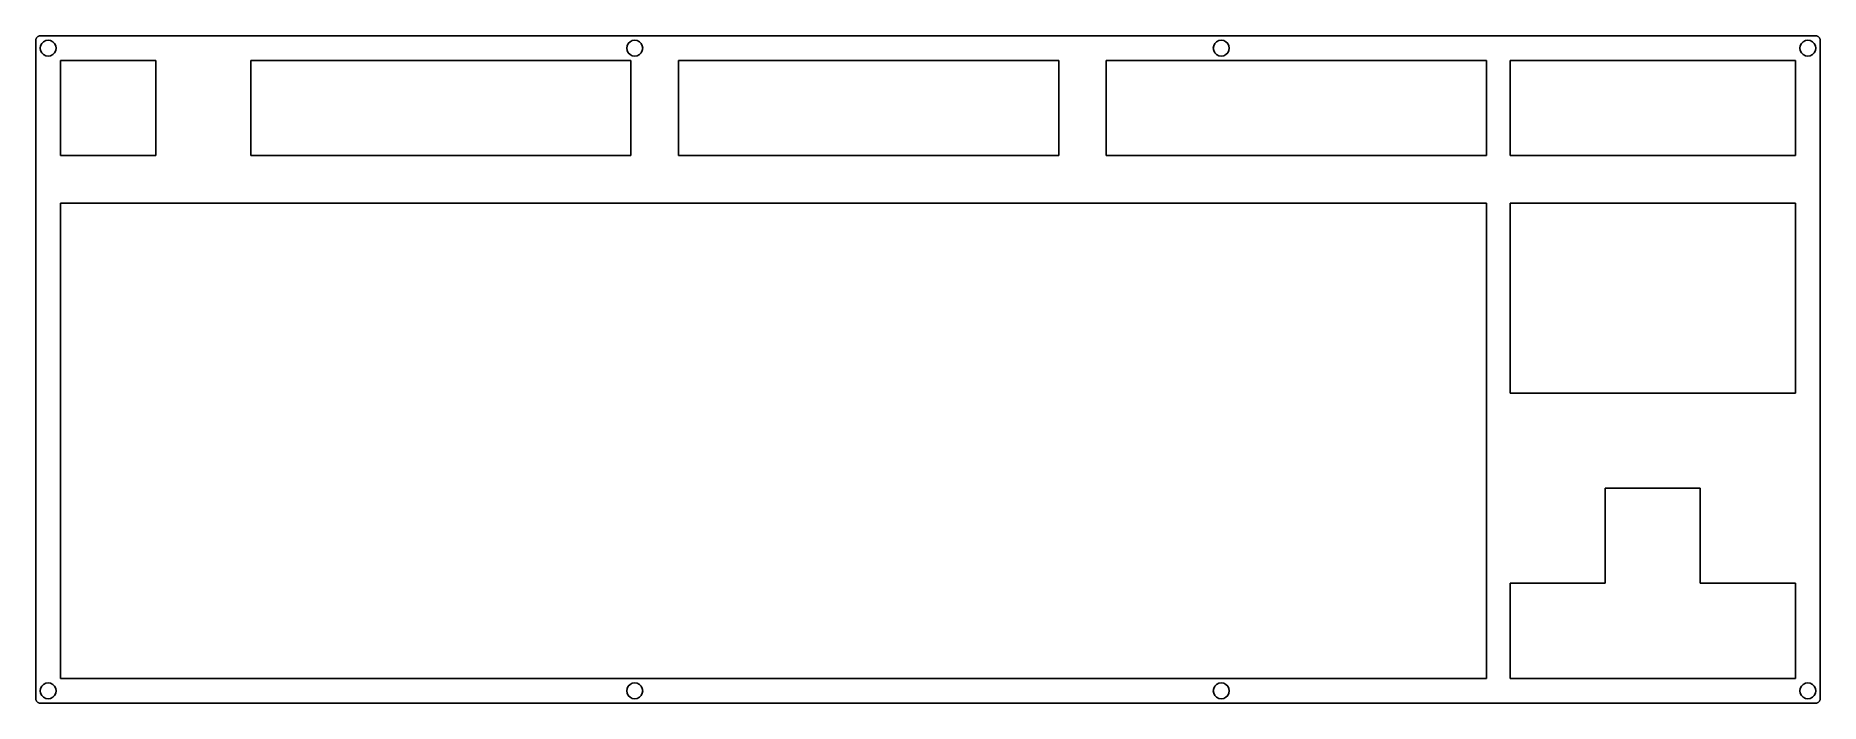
# Model space of a CAD drawing. Extents: x 0 to 358, y 0 to 134.
import ezdxf

# ---------------------------------------------------------------- set-up
doc = ezdxf.new("R2010")
doc.units = 0
doc.layers.get('0').update_dxf_attribs({"linetype": 'CONTINUOUS'})

msp = doc.modelspace()

# ---------------------------------------------------------------- linework, layer by layer
at = {"color": 0}
for p, q in [((0.095085, 132.96), (0.097841, 133.038)), ((0.095085, 1.1355), (0.095085, 132.96)), ((0.097841, 133.038), (0.107487, 133.117)), ((0.107487, 133.117), (0.122645, 133.194)), ((0.122645, 133.194), (0.143316, 133.27)), ((0.143316, 133.27), (0.170877, 133.343)), ((0.170877, 133.343), (0.20395, 133.413)), ((0.20395, 133.413), (0.242535, 133.484)), ((0.242535, 133.484), (0.285254, 133.549)), ((0.285254, 133.549), (0.334863, 133.61)), ((0.334863, 133.61), (0.38723, 133.668)), ((0.38723, 133.668), (0.445107, 133.721)), ((0.445107, 133.721), (0.507118, 133.77)), ((0.507118, 133.77), (0.571885, 133.813)), ((0.571885, 133.813), (0.642165, 133.852)), ((0.642165, 133.852), (0.712445, 133.885)), ((0.712445, 133.885), (0.785481, 133.912)), ((0.785481, 133.912), (0.861275, 133.933)), ((0.861275, 133.933), (0.938445, 133.948)), ((0.938445, 133.948), (1.01699, 133.958)), ((1.01699, 133.958), (1.09554, 133.96)), ((1.30087, 132.401), (1.07349, 131.955)), ((1.09554, 133.96), (356.761, 133.96)), ((1.65503, 132.755), (1.30087, 132.401)), ((2.10013, 132.982), (1.65503, 132.755)), ((2.59485, 133.061), (2.10013, 132.982)), ((3.08956, 132.982), (2.59485, 133.061)), ((3.53603, 132.755), (3.08956, 132.982)), ((3.88881, 132.401), (3.53603, 132.755)), ((4.11621, 131.955), (3.88881, 132.401)), ((118.856, 132.401), (118.627, 131.955)), ((119.21, 132.755), (118.856, 132.401)), ((119.655, 132.982), (119.21, 132.755)), ((120.15, 133.061), (119.655, 132.982)), ((120.643, 132.982), (120.15, 133.061)), ((121.09, 132.755), (120.643, 132.982)), ((121.444, 132.401), (121.09, 132.755)), ((121.671, 131.955), (121.444, 132.401)), ((236.409, 132.401), (236.182, 131.955)), ((236.764, 132.755), (236.409, 132.401)), ((237.21, 132.982), (236.764, 132.755)), ((237.705, 133.061), (237.21, 132.982)), ((238.198, 132.982), (237.705, 133.061)), ((238.645, 132.755), (238.198, 132.982)), ((238.999, 132.401), (238.645, 132.755)), ((239.226, 131.955), (238.999, 132.401)), ((353.963, 132.401), (353.737, 131.955)), ((354.319, 132.755), (353.963, 132.401)), ((354.764, 132.982), (354.319, 132.755)), ((355.258, 133.061), (354.764, 132.982)), ((355.752, 132.982), (355.258, 133.061)), ((356.2, 132.755), (355.752, 132.982)), ((356.553, 132.401), (356.2, 132.755)), ((356.782, 131.955), (356.553, 132.401)), ((356.761, 133.96), (356.835, 133.958)), ((356.835, 133.958), (356.916, 133.948)), ((356.916, 133.948), (356.993, 133.933)), ((356.993, 133.933), (357.068, 133.912)), ((357.068, 133.912), (357.142, 133.885)), ((357.142, 133.885), (357.212, 133.852)), ((357.212, 133.852), (357.279, 133.813)), ((357.279, 133.813), (357.346, 133.77)), ((357.346, 133.77), (357.41, 133.721)), ((357.41, 133.721), (357.466, 133.668)), ((357.466, 133.668), (357.519, 133.61)), ((357.519, 133.61), (357.569, 133.549)), ((357.569, 133.549), (357.611, 133.484)), ((357.611, 133.484), (357.65, 133.413)), ((357.65, 133.413), (357.681, 133.343)), ((357.681, 133.343), (357.71, 133.27)), ((357.71, 133.27), (357.731, 133.194)), ((357.731, 133.194), (357.748, 133.117)), ((357.748, 133.117), (357.755, 133.038)), ((357.755, 133.038), (357.759, 132.96)), ((357.759, 132.96), (357.759, 1.13412)), ((1.07349, 131.955), (0.994943, 131.461)), ((0.994943, 131.461), (1.07349, 130.966)), ((1.07349, 130.966), (1.30087, 130.52)), ((1.30087, 130.52), (1.65503, 130.167)), ((1.65503, 130.167), (2.10013, 129.939)), ((2.10013, 129.939), (2.59485, 129.859)), ((2.59485, 129.859), (3.08956, 129.939)), ((3.08956, 129.939), (3.53603, 130.167)), ((3.53603, 130.167), (3.88881, 130.52)), ((3.88881, 130.52), (4.11621, 130.966)), ((4.19612, 131.461), (4.11621, 131.955)), ((4.11621, 130.966), (4.19612, 131.461)), ((5.09323, 128.962), (24.146, 128.962)), ((5.09323, 109.91), (5.09323, 128.962)), ((24.146, 128.962), (24.146, 109.91)), ((43.1945, 128.962), (119.396, 128.962)), ((43.1945, 109.91), (43.1945, 128.962)), ((118.627, 131.955), (118.55, 131.461)), ((118.55, 131.461), (118.627, 130.966)), ((118.627, 130.966), (118.856, 130.52)), ((118.856, 130.52), (119.21, 130.167)), ((119.21, 130.167), (119.655, 129.939)), ((119.396, 128.962), (119.396, 109.91)), ((119.655, 129.939), (120.15, 129.859)), ((120.15, 129.859), (120.643, 129.939)), ((120.643, 129.939), (121.09, 130.167)), ((121.09, 130.167), (121.444, 130.52)), ((121.444, 130.52), (121.671, 130.966)), ((121.75, 131.461), (121.671, 131.955)), ((121.671, 130.966), (121.75, 131.461)), ((128.918, 128.962), (205.121, 128.962)), ((128.918, 109.91), (128.918, 128.962)), ((205.121, 128.962), (205.121, 109.91)), ((214.644, 128.962), (290.846, 128.962)), ((214.644, 109.91), (214.644, 128.962)), ((236.182, 131.955), (236.105, 131.461)), ((236.105, 131.461), (236.182, 130.966)), ((236.182, 130.966), (236.409, 130.52)), ((236.409, 130.52), (236.764, 130.167)), ((236.764, 130.167), (237.21, 129.939)), ((237.21, 129.939), (237.705, 129.859)), ((237.705, 129.859), (238.198, 129.939)), ((238.198, 129.939), (238.645, 130.167)), ((238.645, 130.167), (238.999, 130.52)), ((238.999, 130.52), (239.226, 130.966)), ((239.305, 131.461), (239.226, 131.955)), ((239.226, 130.966), (239.305, 131.461)), ((290.846, 128.962), (290.846, 109.91)), ((295.607, 128.962), (352.758, 128.962)), ((295.607, 109.91), (295.607, 128.962)), ((352.758, 128.962), (352.758, 109.91)), ((353.737, 131.955), (353.66, 131.461)), ((353.66, 131.461), (353.737, 130.966)), ((353.737, 130.966), (353.963, 130.52)), ((353.963, 130.52), (354.319, 130.167)), ((354.319, 130.167), (354.764, 129.939)), ((354.764, 129.939), (355.258, 129.859)), ((355.258, 129.859), (355.752, 129.939)), ((355.752, 129.939), (356.2, 130.167)), ((356.2, 130.167), (356.553, 130.52)), ((356.553, 130.52), (356.782, 130.966)), ((356.859, 131.461), (356.782, 131.955)), ((356.782, 130.966), (356.859, 131.461)), ((24.146, 109.91), (5.09323, 109.91)), ((119.396, 109.91), (43.1945, 109.91)), ((205.121, 109.91), (128.918, 109.91)), ((290.846, 109.91), (214.644, 109.91)), ((352.758, 109.91), (295.607, 109.91)), ((5.09323, 100.386), (5.09323, 81.3347)), ((290.846, 100.386), (5.09323, 100.386)), ((290.846, 5.13457), (290.846, 100.386)), ((295.607, 100.386), (352.758, 100.386)), ((295.607, 62.2847), (295.607, 100.386)), ((352.758, 100.386), (352.758, 62.2847)), ((5.09323, 81.3347), (5.0946, 81.3347)), ((5.0946, 81.3347), (5.0946, 62.2861)), ((5.0946, 62.2861), (5.09323, 62.2861)), ((5.09323, 62.2861), (5.09323, 24.1846)), ((352.758, 62.2847), (295.607, 62.2847)), ((314.657, 43.2361), (314.657, 24.186)), ((333.708, 43.2361), (314.657, 43.2361)), ((333.708, 24.186), (333.708, 43.2361)), ((5.09323, 24.1846), (5.0946, 24.1846)), ((5.0946, 24.1846), (5.0946, 5.13457)), ((314.657, 24.186), (295.607, 24.186)), ((295.607, 24.186), (295.607, 5.13457)), ((352.758, 24.186), (333.708, 24.186)), ((352.758, 5.13457), (352.758, 24.186)), ((1.65503, 3.92878), (1.30087, 3.57463)), ((2.10013, 4.15618), (1.65503, 3.92878)), ((2.59485, 4.23471), (2.10013, 4.15618)), ((3.08956, 4.15618), (2.59485, 4.23471)), ((3.53603, 3.92878), (3.08956, 4.15618)), ((3.88881, 3.57463), (3.53603, 3.92878)), ((5.0946, 5.13457), (290.846, 5.13457)), ((119.21, 3.92878), (118.856, 3.57463)), ((119.655, 4.15618), (119.21, 3.92878)), ((120.15, 4.23471), (119.655, 4.15618)), ((120.643, 4.15618), (120.15, 4.23471)), ((121.09, 3.92878), (120.643, 4.15618)), ((121.444, 3.57463), (121.09, 3.92878)), ((236.764, 3.92878), (236.409, 3.57463)), ((237.21, 4.15618), (236.764, 3.92878)), ((237.705, 4.23471), (237.21, 4.15618)), ((238.198, 4.15618), (237.705, 4.23471)), ((238.645, 3.92878), (238.198, 4.15618)), ((238.999, 3.57463), (238.645, 3.92878)), ((295.607, 5.13457), (352.758, 5.13457)), ((354.319, 3.92878), (353.963, 3.57463)), ((354.764, 4.15618), (354.319, 3.92878)), ((355.258, 4.23471), (354.764, 4.15618)), ((355.752, 4.15618), (355.258, 4.23471)), ((356.2, 3.92878), (355.752, 4.15618)), ((356.553, 3.57463), (356.2, 3.92878)), ((0.097841, 1.05558), (0.095085, 1.1355)), ((0.107487, 0.978408), (0.097841, 1.05558)), ((0.122645, 0.901238), (0.107487, 0.978408)), ((0.143316, 0.825444), (0.122645, 0.901238)), ((0.170877, 0.752408), (0.143316, 0.825444)), ((0.20395, 0.680752), (0.170877, 0.752408)), ((0.242535, 0.611851), (0.20395, 0.680752)), ((0.285254, 0.547081), (0.242535, 0.611851)), ((0.334863, 0.485069), (0.285254, 0.547081)), ((0.38723, 0.427193), (0.334863, 0.485069)), ((0.445107, 0.373447), (0.38723, 0.427193)), ((0.507118, 0.325217), (0.445107, 0.373447)), ((0.571885, 0.282498), (0.507118, 0.325217)), ((0.642165, 0.242535), (0.571885, 0.282498)), ((0.712445, 0.21084), (0.642165, 0.242535)), ((0.785481, 0.183279), (0.712445, 0.21084)), ((0.861275, 0.162609), (0.785481, 0.183279)), ((0.938445, 0.14745), (0.861275, 0.162609)), ((1.01699, 0.137804), (0.938445, 0.14745)), ((1.07349, 3.12952), (0.994943, 2.63343)), ((0.994943, 2.63343), (1.07349, 2.14009)), ((1.09554, 0.13367), (1.01699, 0.137804)), ((1.30087, 3.57463), (1.07349, 3.12952)), ((1.07349, 2.14009), (1.30087, 1.69361)), ((356.761, 0.13367), (1.09554, 0.13367)), ((1.30087, 1.69361), (1.65503, 1.33945)), ((1.65503, 1.33945), (2.10013, 1.11345)), ((2.10013, 1.11345), (2.59485, 1.03353)), ((2.59485, 1.03353), (3.08956, 1.11345)), ((3.08956, 1.11345), (3.53603, 1.33945)), ((3.53603, 1.33945), (3.88881, 1.69361)), ((4.11621, 3.12952), (3.88881, 3.57463)), ((3.88881, 1.69361), (4.11621, 2.14009)), ((4.19612, 2.63343), (4.11621, 3.12952)), ((4.11621, 2.14009), (4.19612, 2.63343)), ((118.627, 3.12952), (118.55, 2.63343)), ((118.55, 2.63343), (118.627, 2.14009)), ((118.856, 3.57463), (118.627, 3.12952)), ((118.627, 2.14009), (118.856, 1.69361)), ((118.856, 1.69361), (119.21, 1.33945)), ((119.21, 1.33945), (119.655, 1.11345)), ((119.655, 1.11345), (120.15, 1.03353)), ((120.15, 1.03353), (120.643, 1.11345)), ((120.643, 1.11345), (121.09, 1.33945)), ((121.09, 1.33945), (121.444, 1.69361)), ((121.671, 3.12952), (121.444, 3.57463)), ((121.444, 1.69361), (121.671, 2.14009)), ((121.75, 2.63343), (121.671, 3.12952)), ((121.671, 2.14009), (121.75, 2.63343)), ((236.182, 3.12952), (236.105, 2.63343)), ((236.105, 2.63343), (236.182, 2.14009)), ((236.409, 3.57463), (236.182, 3.12952)), ((236.182, 2.14009), (236.409, 1.69361)), ((236.409, 1.69361), (236.764, 1.33945)), ((236.764, 1.33945), (237.21, 1.11345)), ((237.21, 1.11345), (237.705, 1.03353)), ((237.705, 1.03353), (238.198, 1.11345)), ((238.198, 1.11345), (238.645, 1.33945)), ((238.645, 1.33945), (238.999, 1.69361)), ((239.226, 3.12952), (238.999, 3.57463)), ((238.999, 1.69361), (239.226, 2.14009)), ((239.305, 2.63343), (239.226, 3.12952)), ((239.226, 2.14009), (239.305, 2.63343)), ((353.737, 3.12952), (353.66, 2.63343)), ((353.66, 2.63343), (353.737, 2.14009)), ((353.963, 3.57463), (353.737, 3.12952)), ((353.737, 2.14009), (353.963, 1.69361)), ((353.963, 1.69361), (354.319, 1.33945)), ((354.319, 1.33945), (354.764, 1.11345)), ((354.764, 1.11345), (355.258, 1.03353)), ((355.258, 1.03353), (355.752, 1.11345)), ((355.752, 1.11345), (356.2, 1.33945)), ((356.2, 1.33945), (356.553, 1.69361)), ((356.782, 3.12952), (356.553, 3.57463)), ((356.553, 1.69361), (356.782, 2.14009)), ((356.835, 0.137804), (356.761, 0.13367)), ((356.859, 2.63343), (356.782, 3.12952)), ((356.782, 2.14009), (356.859, 2.63343)), ((356.916, 0.14745), (356.835, 0.137804)), ((356.993, 0.162609), (356.916, 0.14745)), ((357.068, 0.183279), (356.993, 0.162609)), ((357.142, 0.21084), (357.068, 0.183279)), ((357.212, 0.242535), (357.142, 0.21084)), ((357.279, 0.282498), (357.212, 0.242535)), ((357.346, 0.325217), (357.279, 0.282498)), ((357.41, 0.373447), (357.346, 0.325217)), ((357.466, 0.427193), (357.41, 0.373447)), ((357.519, 0.485069), (357.466, 0.427193)), ((357.569, 0.547081), (357.519, 0.485069)), ((357.611, 0.611851), (357.569, 0.547081)), ((357.65, 0.680752), (357.611, 0.611851)), ((357.681, 0.752408), (357.65, 0.680752)), ((357.71, 0.825444), (357.681, 0.752408)), ((357.731, 0.901238), (357.71, 0.825444)), ((357.748, 0.978408), (357.731, 0.901238)), ((357.755, 1.05558), (357.748, 0.978408)), ((357.759, 1.13412), (357.755, 1.05558))]:
    msp.add_line(p, q, dxfattribs=at)

doc.saveas('drawing.dxf')
